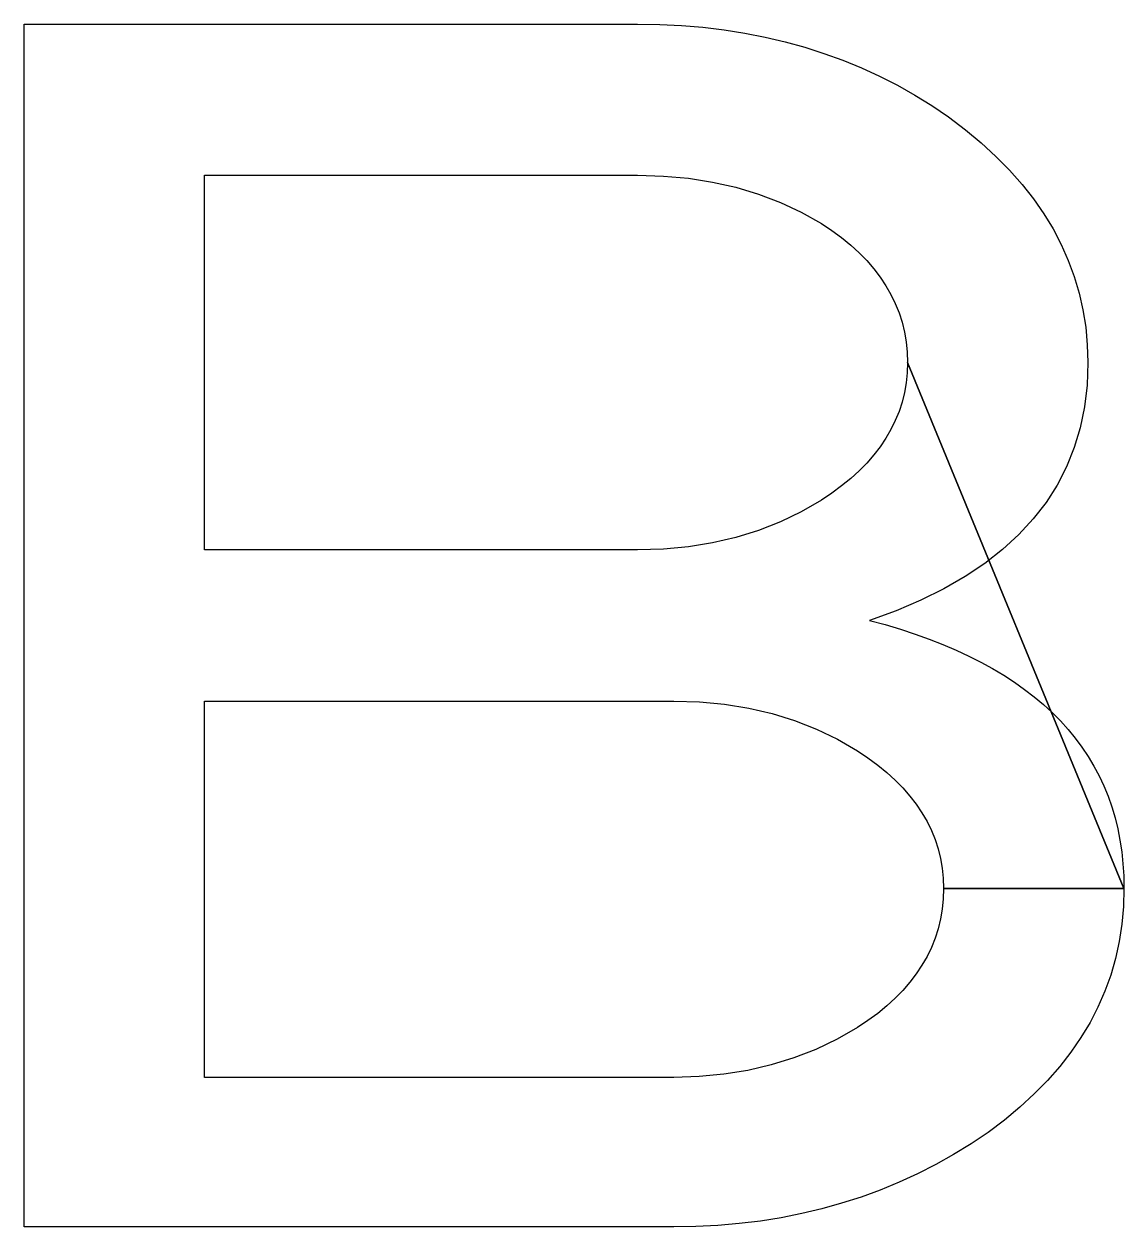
# Model space of a CAD drawing. Header units: metres. Extents: x 0 to 45.7, y 0 to 50.
import ezdxf

# ---------------------------------------------------------------- set-up
doc = ezdxf.new("R2010")
doc.units = ezdxf.units.M

msp = doc.modelspace()

# ---------------------------------------------------------------- linework, layer by layer
msp.add_lwpolyline([(45.714, 14.071), (45.692, 13.32), (45.626, 12.585), (45.516, 11.865), (45.362, 11.161), (45.163, 10.472), (44.921, 9.799), (44.634, 9.142), (44.304, 8.5), (43.929, 7.874), (43.51, 7.263), (43.047, 6.669), (42.54, 6.089), (41.989, 5.526), (41.394, 4.978), (40.755, 4.445), (40.071, 3.929), (39.359, 3.453), (38.633, 3.008), (37.893, 2.593), (37.138, 2.21), (36.37, 1.857), (35.588, 1.535), (34.792, 1.243), (33.982, 0.982), (33.158, 0.752), (32.32, 0.552), (31.468, 0.384), (30.603, 0.246), (29.723, 0.138), (28.829, 0.061), (27.922, 0.015), (27, 0), (0, 0), (0, 50), (25.5, 50), (26.421, 49.985), (27.327, 49.94), (28.218, 49.864), (29.094, 49.759), (29.955, 49.623), (30.8, 49.458), (31.631, 49.262), (32.446, 49.036), (33.247, 48.78), (34.032, 48.493), (34.803, 48.177), (35.558, 47.83), (36.298, 47.454), (37.023, 47.047), (37.734, 46.61), (38.429, 46.143), (39.129, 45.609), (39.785, 45.061), (40.395, 44.5), (40.96, 43.924), (41.48, 43.335), (41.954, 42.731), (42.384, 42.114), (42.768, 41.482), (43.107, 40.837), (43.401, 40.177), (43.649, 39.504), (43.853, 38.817), (44.011, 38.116), (44.124, 37.401), (44.192, 36.672), (44.214, 35.929), (44.179, 34.991), (44.073, 34.089), (43.895, 33.223), (43.647, 32.393), (43.328, 31.598), (42.939, 30.839), (42.478, 30.116), (41.946, 29.429), (41.344, 28.777), (40.671, 28.161), (39.927, 27.58), (39.112, 27.036), (38.226, 26.527), (37.269, 26.054), (36.241, 25.616), (35.143, 25.214), (35.793, 25.035), (36.423, 24.844), (37.032, 24.643), (37.621, 24.431), (38.188, 24.208), (38.735, 23.974), (39.262, 23.729), (39.768, 23.473), (40.253, 23.207), (40.718, 22.929), (41.162, 22.641), (41.585, 22.342), (41.987, 22.031), (42.369, 21.71), (42.731, 21.378), (43.071, 21.036), (43.391, 20.682), (43.691, 20.318), (43.97, 19.942), (44.228, 19.556), (44.465, 19.159), (44.682, 18.751), (44.878, 18.332), (45.054, 17.902), (45.208, 17.461), (45.343, 17.009), (45.456, 16.547), (45.549, 16.074), (45.621, 15.589), (45.673, 15.094), (45.704, 14.588), (45.714, 14.071)])
at = {"layer": 'InnerContours'}
for points in [[(45.714, 14.071), (36.714, 35.929), (36.7, 35.504), (36.658, 35.089), (36.589, 34.683), (36.491, 34.286), (36.366, 33.897), (36.212, 33.518), (36.031, 33.147), (35.821, 32.786), (35.584, 32.433), (35.319, 32.089), (35.026, 31.754), (34.705, 31.429), (34.357, 31.112), (33.98, 30.804), (33.575, 30.504), (33.143, 30.214), (32.305, 29.729), (31.433, 29.308), (30.528, 28.952), (29.589, 28.661), (28.617, 28.434), (27.612, 28.272), (26.573, 28.175), (25.5, 28.143), (7.5, 28.143), (7.5, 43.714), (25.5, 43.714), (26.573, 43.683), (27.612, 43.589), (28.617, 43.433), (29.589, 43.214), (30.528, 42.933), (31.433, 42.589), (32.305, 42.183), (33.143, 41.714), (33.575, 41.424), (33.98, 41.124), (34.357, 40.814), (34.705, 40.496), (35.026, 40.167), (35.319, 39.829), (35.584, 39.482), (35.821, 39.125), (36.031, 38.759), (36.212, 38.383), (36.366, 37.997), (36.491, 37.603), (36.589, 37.198), (36.658, 36.785), (36.7, 36.361), (36.714, 35.929), (45.714, 14.071)], [(45.714, 14.071), (38.214, 14.071), (38.2, 13.639), (38.158, 13.215), (38.089, 12.802), (37.991, 12.397), (37.866, 12.003), (37.712, 11.617), (37.531, 11.241), (37.321, 10.875), (37.084, 10.518), (36.819, 10.171), (36.526, 9.833), (36.205, 9.504), (35.857, 9.186), (35.48, 8.876), (35.075, 8.576), (34.643, 8.286), (33.789, 7.8), (32.906, 7.379), (31.994, 7.023), (31.054, 6.732), (30.084, 6.506), (29.085, 6.344), (28.057, 6.247), (27, 6.214), (7.5, 6.214), (7.5, 21.857), (27, 21.857), (28.073, 21.825), (29.112, 21.728), (30.117, 21.566), (31.089, 21.339), (32.028, 21.048), (32.933, 20.692), (33.805, 20.271), (34.643, 19.786), (35.075, 19.496), (35.48, 19.196), (35.857, 18.888), (36.205, 18.571), (36.526, 18.246), (36.819, 17.911), (37.084, 17.567), (37.321, 17.214), (37.531, 16.853), (37.712, 16.482), (37.866, 16.103), (37.991, 15.714), (38.089, 15.317), (38.158, 14.911), (38.2, 14.496), (38.214, 14.071), (45.714, 14.071)]]:
    msp.add_lwpolyline(points, dxfattribs=at)

doc.saveas('drawing.dxf')
